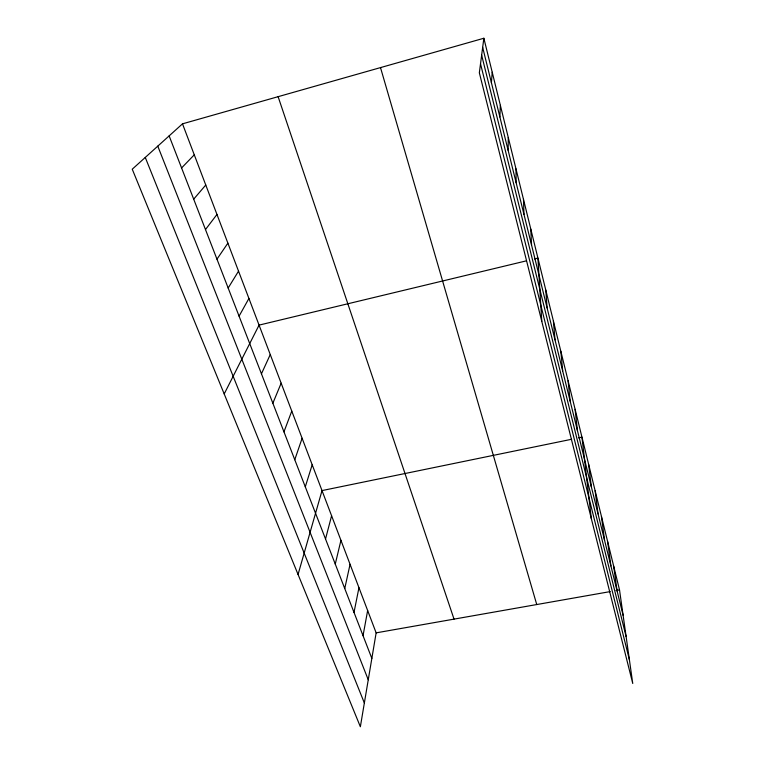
<?xml version="1.0" encoding="UTF-8"?>
<svg xmlns="http://www.w3.org/2000/svg" width="765" height="765" viewBox="0 0 765 765"><rect width="100%" height="100%" fill="white"/><g stroke="black" fill="none" stroke-linecap="round" stroke-linejoin="round"><path stroke-width="1.15" d="M508.132 150.322L508.266 137.48M499.88 116.969L500.348 105.302M491.398 82.668L492.22 72.235M483.863 38.25L479.339 72.799L632.751 683.489L619.526 589.949L483.863 38.25L182.491 123.834L132.249 169.199L360.363 726.75L376.141 632.856L182.491 123.834M363.04 635.677L367.649 610.547M354.004 612.402L358.957 587.702M344.747 588.543L350.064 564.302M335.261 564.082L340.941 540.329M325.527 539L331.599 515.763M298.063 574.477L322.017 490.585L571.618 439.273M305.292 486.836L312.187 464.757M294.774 459.717L302.118 438.269M283.958 431.862L291.771 411.092M272.856 403.241L281.157 383.189M261.448 373.817L270.265 354.539M224.202 393.937L259.067 325.115L526.435 260.836M239.072 316.146L248.921 298.455M228.161 288.022L238.537 271.145M216.964 259.172L227.884 243.146M205.479 229.557L216.964 214.449M193.688 199.168L205.766 185.015M181.582 167.946L194.281 154.817M534.477 258.905L537.919 258.082L541.783 321.367M578.503 437.857L581.955 437.15L591.345 518.68M376.141 632.856L610.231 591.594M616.045 590.57L619.526 589.949M145.273 157.437L364.36 702.987M157.781 146.144L368.252 679.779M169.142 135.883L371.847 658.397M278.116 96.677L454.028 619.124M380.501 67.597L536.743 604.541M481.644 55.157L626.114 636.566M480.516 63.782L629.394 659.717M482.667 47.373L623.112 615.299M613.654 566.062L617.087 590.924M607.63 541.572L610.9 565.928M601.453 516.461L604.551 540.262M595.122 490.7L598.039 513.927M588.62 464.279L591.355 486.875M575.098 409.304L577.412 430.523M568.07 380.693L570.154 401.156M560.841 351.307L562.686 370.958M553.411 321.099L555.008 339.88M545.78 290.031L547.09 307.903M530.786 229.089L531.551 245.049M523.48 199.349L523.958 214.324M515.973 168.826L516.145 182.759"/></g></svg>
